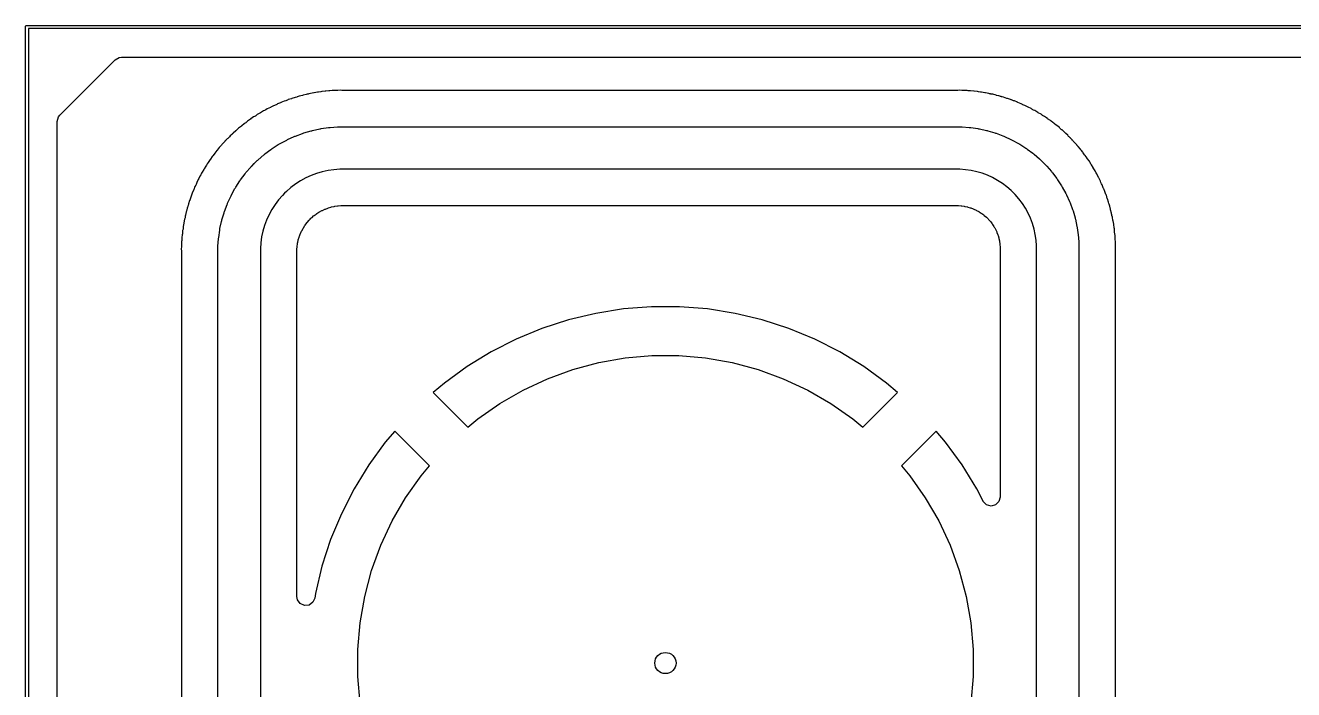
# Model space of a CAD drawing. Extents: x 70.6 to 149.6, y -117.6 to -52.5.
# Drawn here: x 70.56 to 91.48, y -63.49 to -52.53 of the extents above; entities that cross this region are included whole.
import ezdxf

# ---------------------------------------------------------------- set-up
doc = ezdxf.new("R2010")
doc.units = 0
doc.layers.add('BLACK', color=7, linetype='CONTINUOUS')

msp = doc.modelspace()

# ---------------------------------------------------------------- linework, layer by layer
at = {"layer": 'BLACK', "linetype": 'CONTINUOUS'}
for p, q in [((70.56334, -52.55117), (70.565243, -52.541603)), ((70.56334, -117.55117), (70.56334, -52.55117)), ((70.565243, -52.541603), (70.578773, -52.528073)), ((70.578773, -52.528073), (70.58834, -52.52617)), ((70.58834, -52.52617), (149.58834, -52.52617)), ((70.61334, -52.57617), (70.61334, -117.52617)), ((149.56334, -52.57617), (70.61334, -52.57617)), ((71.132481, -54.007029), (72.044199, -53.095311)), ((72.044199, -53.095311), (72.110994, -53.056747)), ((72.110994, -53.056747), (72.149558, -53.05167)), ((72.149558, -53.05167), (148.027122, -53.05167)), ((74.950712, -53.737063), (74.89856, -53.752376)), ((74.951952, -53.73665), (74.950712, -53.737063)), ((74.952109, -53.736645), (74.951952, -53.73665)), ((74.956515, -53.735304), (74.952109, -53.736645)), ((75.011715, -53.714716), (74.956515, -53.735304)), ((75.038363, -53.710397), (75.011715, -53.714716)), ((75.047984, -53.70747), (75.038363, -53.710397)), ((75.064069, -53.701545), (75.047984, -53.70747)), ((75.079615, -53.694778), (75.064069, -53.701545)), ((75.132722, -53.683226), (75.079615, -53.694778)), ((75.143026, -53.680596), (75.132722, -53.683226)), ((75.19517, -53.665285), (75.143026, -53.680596)), ((75.212053, -53.663774), (75.19517, -53.665285)), ((75.224713, -53.66102), (75.212053, -53.663774)), ((75.229005, -53.661267), (75.224713, -53.66102)), ((75.238854, -53.659225), (75.229005, -53.661267)), ((75.264314, -53.650245), (75.238854, -53.659225)), ((75.322649, -53.641857), (75.264314, -53.650245)), ((75.327142, -53.640926), (75.322649, -53.641857)), ((75.328568, -53.640623), (75.327142, -53.640926)), ((75.381682, -53.62907), (75.328568, -53.640623)), ((75.381693, -53.629069), (75.381682, -53.62907)), ((75.398621, -53.628767), (75.381693, -53.629069)), ((75.435377, -53.623483), (75.398621, -53.628767)), ((75.451713, -53.619001), (75.435377, -53.623483)), ((75.451726, -53.618999), (75.451713, -53.619001)), ((75.505923, -53.615123), (75.451726, -53.618999)), ((75.516493, -53.613987), (75.505923, -53.615123)), ((75.570295, -53.606252), (75.516493, -53.613987)), ((75.570305, -53.606252), (75.570295, -53.606252)), ((75.584441, -53.607009), (75.570305, -53.606252)), ((75.622743, -53.604101), (75.584441, -53.607009)), ((75.632551, -53.602061), (75.622743, -53.604101)), ((75.632555, -53.60206), (75.632551, -53.602061)), ((75.686428, -53.601588), (75.632555, -53.60206)), ((75.692381, -53.601269), (75.686428, -53.601588)), ((75.692942, -53.601389), (75.692381, -53.601269)), ((75.700107, -53.601012), (75.692942, -53.601389)), ((75.70183, -53.60067), (75.700107, -53.601012)), ((75.706619, -53.60067), (75.70183, -53.60067)), ((75.710519, -53.600465), (75.706619, -53.60067)), ((75.713321, -53.60029), (75.710519, -53.600465)), ((75.716291, -53.600078), (75.713321, -53.60029)), ((75.760062, -53.596946), (75.716291, -53.600078)), ((75.760074, -53.596947), (75.760062, -53.596946)), ((75.779912, -53.599439), (75.760074, -53.596947)), ((75.797958, -53.600488), (75.779912, -53.599439)), ((75.798377, -53.600601), (75.797958, -53.600488)), ((75.799089, -53.600601), (75.798377, -53.600601)), ((75.880731, -53.599886), (75.799089, -53.600601)), ((75.884819, -53.600662), (75.880731, -53.599886)), ((75.896035, -53.60067), (75.884819, -53.600662)), ((85.825582, -53.60067), (75.896035, -53.60067)), ((85.838856, -53.600078), (85.825582, -53.60067)), ((85.841169, -53.59987), (85.838856, -53.600078)), ((85.841173, -53.59987), (85.841169, -53.59987)), ((85.841176, -53.59987), (85.841173, -53.59987)), ((85.841177, -53.59987), (85.841176, -53.59987)), ((85.920427, -53.600578), (85.841177, -53.59987)), ((85.940316, -53.599424), (85.920427, -53.600578)), ((85.960068, -53.596944), (85.940316, -53.599424)), ((85.960072, -53.596944), (85.960068, -53.596944)), ((86.006843, -53.60029), (85.960072, -53.596944)), ((86.009916, -53.600399), (86.006843, -53.60029)), ((86.010207, -53.600493), (86.009916, -53.600399)), ((86.013832, -53.60067), (86.010207, -53.600493)), ((86.019896, -53.60067), (86.013832, -53.60067)), ((86.02187, -53.601062), (86.019896, -53.60067)), ((86.02954, -53.601437), (86.02187, -53.601062)), ((86.035469, -53.601608), (86.02954, -53.601437)), ((86.087739, -53.602077), (86.035469, -53.601608)), ((86.095885, -53.603773), (86.087739, -53.602077)), ((86.108925, -53.604764), (86.095885, -53.603773)), ((86.11322, -53.606329), (86.108925, -53.604764)), ((86.123711, -53.60725), (86.11322, -53.606329)), ((86.146629, -53.606023), (86.123711, -53.60725)), ((86.204479, -53.614341), (86.146629, -53.606023)), ((86.208587, -53.614702), (86.204479, -53.614341)), ((86.210985, -53.614893), (86.208587, -53.614702)), ((86.2652, -53.618772), (86.210985, -53.614893)), ((86.265203, -53.618772), (86.2652, -53.618772)), ((86.265205, -53.618773), (86.265203, -53.618772)), ((86.27916, -53.622601), (86.265205, -53.618773)), ((86.27999, -53.622829), (86.27916, -53.622601)), ((86.316732, -53.628112), (86.27999, -53.622829)), ((86.332053, -53.628386), (86.316732, -53.628112)), ((86.332061, -53.628387), (86.332053, -53.628386)), ((86.385174, -53.639942), (86.332061, -53.628387)), ((86.395637, -53.64183), (86.385174, -53.639942)), ((86.449429, -53.649566), (86.395637, -53.64183)), ((86.463873, -53.654662), (86.449429, -53.649566)), ((86.476266, -53.657358), (86.463873, -53.654662)), ((86.480024, -53.659353), (86.476266, -53.657358)), ((86.489989, -53.661646), (86.480024, -53.659353)), ((86.515421, -53.663923), (86.489989, -53.661646)), ((86.571801, -53.680477), (86.515421, -53.663923)), ((86.57612, -53.681472), (86.571801, -53.680477)), ((86.577865, -53.681863), (86.57612, -53.681472)), ((86.61764, -53.690517), (86.577865, -53.681863)), ((86.630983, -53.69342), (86.61764, -53.690517)), ((86.645032, -53.699535), (86.630983, -53.69342)), ((86.657197, -53.703108), (86.645032, -53.699535)), ((86.660804, -53.705366), (86.657197, -53.703108)), ((86.670575, -53.708363), (86.660804, -53.705366)), ((86.695786, -53.712449), (86.670575, -53.708363)), ((86.750836, -53.732982), (86.695786, -53.712449)), ((86.755071, -53.734281), (86.750836, -53.732982)), ((86.756783, -53.734795), (86.755071, -53.734281)), ((86.808939, -53.750111), (86.756783, -53.734795)), ((86.808942, -53.750112), (86.808939, -53.750111)), ((86.819792, -53.755787), (86.808942, -53.750112)), ((74.488952, -53.939438), (74.443228, -53.968822)), ((74.504731, -53.933229), (74.488952, -53.939438)), ((74.516104, -53.927018), (74.504731, -53.933229)), ((74.520292, -53.926046), (74.516104, -53.927018)), ((74.52916, -53.921315), (74.520292, -53.926046)), ((74.551062, -53.905524), (74.52916, -53.921315)), ((74.604656, -53.881047), (74.551062, -53.905524)), ((74.608707, -53.878887), (74.604656, -53.881047)), ((74.609989, -53.878195), (74.608707, -53.878887)), ((74.657698, -53.852145), (74.609989, -53.878195)), ((74.657706, -53.852141), (74.657698, -53.852145)), ((74.673882, -53.847076), (74.657706, -53.852141)), ((74.707653, -53.831653), (74.673882, -53.847076)), ((74.722067, -53.822749), (74.707653, -53.831653)), ((74.722077, -53.822744), (74.722067, -53.822749)), ((74.772993, -53.803754), (74.722077, -53.822744)), ((74.774203, -53.803252), (74.772993, -53.803754)), ((74.774361, -53.803236), (74.774203, -53.803252)), ((74.778656, -53.801585), (74.774361, -53.803236)), ((74.83226, -53.777106), (74.778656, -53.801585)), ((74.858529, -53.770897), (74.83226, -53.777106)), ((74.867919, -53.76729), (74.858529, -53.770897)), ((74.883535, -53.760235), (74.867919, -53.76729)), ((74.898556, -53.752378), (74.883535, -53.760235)), ((74.89856, -53.752376), (74.898556, -53.752378)), ((86.822523, -53.757216), (86.819792, -53.755787)), ((86.85731, -53.770191), (86.822523, -53.757216)), ((86.872223, -53.773715), (86.85731, -53.770191)), ((86.872229, -53.773717), (86.872223, -53.773715)), ((86.92166, -53.796293), (86.872229, -53.773717)), ((86.923147, -53.796909), (86.92166, -53.796293)), ((86.923295, -53.797028), (86.923147, -53.796909)), ((86.927348, -53.79882), (86.923295, -53.797028)), ((86.982412, -53.819359), (86.927348, -53.79882)), ((87.004137, -53.832779), (86.982412, -53.819359)), ((87.013486, -53.836914), (87.004137, -53.832779)), ((87.029225, -53.842837), (87.013486, -53.836914)), ((87.043843, -53.847414), (87.029225, -53.842837)), ((87.091555, -53.873467), (87.043843, -53.847414)), ((87.101064, -53.878227), (87.091555, -53.873467)), ((87.150494, -53.900801), (87.101064, -53.878227)), ((87.16292, -53.909762), (87.150493, -53.900801)), ((87.150493, -53.900801), (87.150494, -53.900801)), ((87.174047, -53.915837), (87.16292, -53.909762)), ((87.17709, -53.91881), (87.174047, -53.915837)), ((87.186003, -53.923817), (87.17709, -53.91881)), ((87.209768, -53.933168), (87.186003, -53.923817)), ((87.259216, -53.964946), (87.209768, -53.933168)), ((71.08884, -54.112388), (71.108802, -54.037888)), ((71.08884, -56.222897), (71.08884, -54.112388)), ((71.108802, -54.037888), (71.132481, -54.007029)), ((74.17225, -54.14897), (74.131167, -54.184567)), ((74.186981, -54.140581), (74.17225, -54.14897)), ((74.197353, -54.132816), (74.186981, -54.140581)), ((74.201359, -54.131258), (74.197353, -54.132816)), ((74.209471, -54.125308), (74.201359, -54.131258)), ((74.228893, -54.106569), (74.209471, -54.125308)), ((74.278464, -54.07471), (74.228893, -54.106569)), ((74.282173, -54.071991), (74.278464, -54.07471)), ((74.283347, -54.071121), (74.282173, -54.071991)), ((74.326856, -54.038551), (74.283347, -54.071121)), ((74.342142, -54.031238), (74.326856, -54.038551)), ((74.353047, -54.024229), (74.342142, -54.031238)), ((74.357158, -54.02296), (74.353047, -54.024229)), ((74.365668, -54.017608), (74.357158, -54.02296)), ((74.386386, -54.000294), (74.365668, -54.017608)), ((74.438095, -53.972057), (74.386386, -54.000294)), ((74.441999, -53.969603), (74.438095, -53.972057)), ((74.443228, -53.968822), (74.441999, -53.969603)), ((87.263068, -53.96711), (87.259216, -53.964946)), ((87.264523, -53.967916), (87.263068, -53.96711)), ((87.312336, -53.994025), (87.264523, -53.967916)), ((87.324092, -54.00385), (87.312336, -53.994025)), ((87.334759, -54.010705), (87.324092, -54.00385)), ((87.337584, -54.013889), (87.334759, -54.010705)), ((87.346114, -54.019516), (87.337584, -54.013889)), ((87.369161, -54.030544), (87.346114, -54.019516)), ((87.416204, -54.065761), (87.369161, -54.030544)), ((87.419896, -54.068197), (87.416204, -54.065761)), ((87.421354, -54.069147), (87.419896, -54.068197)), ((87.46712, -54.098559), (87.421354, -54.069147)), ((87.478148, -54.109201), (87.46712, -54.098559)), ((87.507878, -54.131456), (87.478148, -54.109201)), ((87.521181, -54.139031), (87.507878, -54.131456)), ((87.521184, -54.139034), (87.521181, -54.139031)), ((87.521186, -54.139035), (87.521184, -54.139034)), ((87.532654, -54.148972), (87.521186, -54.139035)), ((87.562255, -54.174621), (87.532654, -54.148972)), ((73.928224, -54.364791), (73.90198, -54.391036)), ((73.938616, -54.351414), (73.928224, -54.364791)), ((73.938623, -54.351407), (73.938616, -54.351414)), ((73.966083, -54.327612), (73.938623, -54.351407)), ((73.966821, -54.326918), (73.966083, -54.327612)), ((73.96695, -54.326855), (73.966821, -54.326918)), ((73.971004, -54.323286), (73.96695, -54.326855)), ((73.976056, -54.318147), (73.971004, -54.323286)), ((73.979535, -54.315777), (73.976056, -54.318147)), ((73.98648, -54.309665), (73.979535, -54.315777)), ((73.992468, -54.304096), (73.98648, -54.309665)), ((74.03236, -54.264895), (73.992468, -54.304096)), ((74.032367, -54.26489), (74.03236, -54.264895)), ((74.040774, -54.259378), (74.032367, -54.26489)), ((74.050918, -54.250664), (74.040774, -54.259378)), ((74.055101, -54.248703), (74.050918, -54.250664)), ((74.063005, -54.24204), (74.055101, -54.248703)), ((74.079384, -54.223807), (74.063005, -54.24204)), ((74.126322, -54.188668), (74.079384, -54.223807)), ((74.129627, -54.185883), (74.126322, -54.188668)), ((74.131167, -54.184567), (74.129627, -54.185883)), ((74.885673, -54.412869), (74.996558, -54.36223)), ((74.996558, -54.36223), (75.008249, -54.357789)), ((75.008249, -54.357789), (75.01964, -54.35267)), ((75.01964, -54.35267), (75.133855, -54.31007)), ((75.133855, -54.31007), (75.145816, -54.30648)), ((75.145816, -54.30648), (75.157562, -54.302179)), ((75.157562, -54.302179), (75.274525, -54.267836)), ((75.274525, -54.267836), (75.286723, -54.265106)), ((75.286723, -54.265106), (75.298735, -54.261657)), ((75.298735, -54.261657), (75.41785, -54.235746)), ((75.41785, -54.235746), (75.430204, -54.233894)), ((75.430204, -54.233894), (75.442436, -54.23131)), ((75.442436, -54.23131), (75.563096, -54.213962)), ((75.563096, -54.213962), (75.575565, -54.212995)), ((75.575565, -54.212995), (75.587937, -54.211292)), ((75.587937, -54.211292), (75.709529, -54.202596)), ((75.709529, -54.202596), (75.720488, -54.20253)), ((75.720488, -54.20253), (75.73143, -54.201717)), ((75.73143, -54.201717), (75.792379, -54.201183)), ((75.792379, -54.201183), (75.793916, -54.20127)), ((75.793916, -54.20127), (75.795446, -54.20117)), ((75.795446, -54.20117), (85.92628, -54.20117)), ((85.92628, -54.20117), (85.927845, -54.201272)), ((85.927845, -54.201272), (85.929412, -54.201184)), ((85.929412, -54.201184), (85.988752, -54.201715)), ((85.988752, -54.201715), (85.999656, -54.202527)), ((85.999656, -54.202527), (86.010596, -54.202593)), ((86.010596, -54.202593), (86.128977, -54.211062)), ((86.128977, -54.211062), (86.141366, -54.212768)), ((86.141366, -54.212768), (86.153819, -54.213734)), ((86.153819, -54.213734), (86.271293, -54.230627)), ((86.271293, -54.230627), (86.283513, -54.233209)), ((86.283513, -54.233209), (86.29588, -54.235063)), ((86.29588, -54.235063), (86.41185, -54.260293)), ((86.41185, -54.260293), (86.423863, -54.263743)), ((86.423863, -54.263743), (86.436057, -54.266472)), ((86.436057, -54.266472), (86.549931, -54.29991)), ((86.549931, -54.29991), (86.56166, -54.304205)), ((86.56166, -54.304205), (86.573637, -54.3078)), ((86.573637, -54.3078), (86.684837, -54.349278)), ((86.684837, -54.349278), (86.69624, -54.354403)), ((86.69624, -54.354403), (86.707918, -54.358839)), ((86.707918, -54.358839), (86.815876, -54.408143)), ((87.570532, -54.181291), (87.562255, -54.174621)), ((87.614057, -54.213875), (87.570532, -54.181291)), ((87.614061, -54.213879), (87.614057, -54.213875)), ((87.622295, -54.223045), (87.614061, -54.213879)), ((87.651492, -54.248112), (87.622295, -54.223045)), ((87.658278, -54.252557), (87.651492, -54.248112)), ((87.697324, -54.290891), (87.658278, -54.252557)), ((87.70861, -54.300151), (87.697324, -54.290891)), ((87.708389, -54.300416), (87.70861, -54.300151)), ((87.713993, -54.305099), (87.708389, -54.300416)), ((87.713995, -54.305101), (87.713993, -54.305099)), ((87.713999, -54.305104), (87.713995, -54.305101)), ((87.716434, -54.307583), (87.713999, -54.305104)), ((87.717141, -54.308247), (87.716434, -54.307583)), ((87.717211, -54.308368), (87.717141, -54.308247)), ((87.721041, -54.312209), (87.717211, -54.308368)), ((87.752381, -54.339365), (87.721041, -54.312209)), ((87.767393, -54.35869), (87.752381, -54.339365)), ((87.773902, -54.365217), (87.767393, -54.35869)), ((87.788, -54.377673), (87.773902, -54.365217)), ((73.728388, -54.58574), (73.721716, -54.594019)), ((73.760972, -54.542214), (73.728388, -54.58574)), ((73.76098, -54.542205), (73.760972, -54.542214)), ((73.771529, -54.532729), (73.76098, -54.542205)), ((73.796551, -54.503599), (73.771529, -54.532729)), ((73.802086, -54.495158), (73.796551, -54.503599)), ((73.802094, -54.495148), (73.802086, -54.495158)), ((73.84129, -54.455265), (73.802094, -54.495148)), ((73.845427, -54.450226), (73.84129, -54.455265)), ((73.846868, -54.449268), (73.845427, -54.450226)), ((73.852984, -54.442318), (73.846868, -54.449268)), ((73.855345, -54.438852), (73.852984, -54.442318)), ((73.86046, -54.433823), (73.855345, -54.438852)), ((73.864041, -54.429756), (73.86046, -54.433823)), ((73.864794, -54.428894), (73.864041, -54.429756)), ((73.888574, -54.401452), (73.864794, -54.428894)), ((73.888579, -54.401447), (73.888574, -54.401452)), ((73.90198, -54.391036), (73.888579, -54.401447)), ((74.514194, -54.64843), (74.61178, -54.575378)), ((74.61178, -54.575378), (74.622241, -54.568565)), ((74.622241, -54.568565), (74.632302, -54.561128)), ((74.632302, -54.561128), (74.734852, -54.495224)), ((74.734852, -54.495224), (74.745778, -54.489172)), ((74.745778, -54.489172), (74.75634, -54.482474)), ((74.75634, -54.482474), (74.86333, -54.424053)), ((74.86333, -54.424053), (74.874668, -54.418792)), ((74.874668, -54.418792), (74.885673, -54.412869)), ((86.815876, -54.408143), (86.826874, -54.414064)), ((86.826874, -54.414064), (86.838215, -54.419325)), ((86.838215, -54.419325), (86.94238, -54.476204)), ((86.94238, -54.476204), (86.95294, -54.482902)), ((86.95294, -54.482902), (86.963866, -54.488953)), ((86.963866, -54.488953), (87.063709, -54.553118)), ((87.063709, -54.553118), (87.073765, -54.560553)), ((87.073765, -54.560553), (87.084233, -54.567369)), ((87.084233, -54.567369), (87.179243, -54.638494)), ((87.792856, -54.381445), (87.788, -54.377673)), ((87.795561, -54.383547), (87.792856, -54.381445)), ((87.800157, -54.387117), (87.795561, -54.383547)), ((87.823687, -54.414272), (87.800157, -54.387117)), ((87.824603, -54.415247), (87.823687, -54.414272)), ((87.824686, -54.415413), (87.824603, -54.415247)), ((87.828169, -54.419351), (87.824686, -54.415413)), ((87.834231, -54.425302), (87.828169, -54.419351)), ((87.836912, -54.429236), (87.834231, -54.425302)), ((87.843138, -54.436275), (87.836912, -54.429236)), ((87.848452, -54.441976), (87.843138, -54.436275)), ((87.886793, -54.481006), (87.848452, -54.441976)), ((87.891356, -54.487969), (87.886793, -54.481006)), ((87.899876, -54.49789), (87.891356, -54.487969)), ((87.901808, -54.502037), (87.899876, -54.49789)), ((87.908575, -54.510106), (87.901808, -54.502037)), ((87.925652, -54.525446), (87.908575, -54.510106)), ((87.960699, -54.572262), (87.925652, -54.525446)), ((87.963337, -54.575408), (87.960699, -54.572262)), ((87.964853, -54.577186), (87.963337, -54.575408)), ((87.979438, -54.594019), (87.964853, -54.577186)), ((73.575719, -54.789685), (73.564067, -54.814037)), ((73.611024, -54.74252), (73.575719, -54.789685)), ((73.613547, -54.738679), (73.611024, -54.74252)), ((73.61434, -54.737458), (73.613547, -54.738679)), ((73.643732, -54.691724), (73.61434, -54.737458)), ((73.655505, -54.679523), (73.643732, -54.691724)), ((73.677753, -54.649803), (73.655505, -54.679523)), ((73.686137, -54.635081), (73.677753, -54.649803)), ((73.686143, -54.635072), (73.686137, -54.635081)), ((73.721716, -54.594019), (73.686143, -54.635072)), ((74.343018, -54.801536), (74.386492, -54.758813)), ((74.386492, -54.758813), (74.394808, -54.751646)), ((74.394808, -54.751646), (74.402614, -54.743934)), ((74.402614, -54.743934), (74.49474, -54.664106)), ((74.49474, -54.664106), (74.504708, -54.656551)), ((74.504708, -54.656551), (74.514194, -54.64843)), ((87.179243, -54.638494), (87.188729, -54.646615)), ((87.188729, -54.646615), (87.198694, -54.654168)), ((87.198694, -54.654168), (87.288388, -54.731888)), ((87.288388, -54.731888), (87.296139, -54.739548)), ((87.296139, -54.739548), (87.304387, -54.746648)), ((87.304387, -54.746648), (87.346734, -54.788222)), ((87.346734, -54.788222), (87.34885, -54.79059)), ((87.34885, -54.79059), (87.351217, -54.792704)), ((87.351217, -54.792704), (87.392804, -54.835039)), ((88.000489, -54.618313), (87.979438, -54.594019)), ((88.008068, -54.631623), (88.000489, -54.618313)), ((88.030323, -54.661353), (88.008068, -54.631623)), ((88.035907, -54.66714), (88.030323, -54.661353)), ((88.040962, -54.672379), (88.035907, -54.66714)), ((88.070342, -54.718095), (88.040962, -54.672379)), ((88.071261, -54.719419), (88.070342, -54.718095)), ((88.071321, -54.719598), (88.071261, -54.719419)), ((88.07376, -54.723295), (88.071321, -54.719598)), ((88.108981, -54.770344), (88.07376, -54.723295)), ((88.120002, -54.79338), (88.108981, -54.770344)), ((88.125633, -54.801914), (88.120002, -54.79338)), ((73.458478, -54.991996), (73.442692, -55.013891)), ((73.463214, -54.983119), (73.458478, -54.991996)), ((73.470395, -54.967561), (73.463214, -54.983119)), ((73.476601, -54.951788), (73.470395, -54.967561)), ((73.476606, -54.951779), (73.476601, -54.951788)), ((73.50599, -54.906055), (73.476606, -54.951779)), ((73.511413, -54.896914), (73.50599, -54.906055)), ((73.537456, -54.849222), (73.511413, -54.896914)), ((73.537458, -54.849219), (73.537456, -54.849222)), ((73.548332, -54.836207), (73.537458, -54.849219)), ((73.555339, -54.825302), (73.548332, -54.836207)), ((73.558549, -54.822442), (73.555339, -54.825302)), ((73.564067, -54.814037), (73.558549, -54.822442)), ((74.112545, -55.074608), (74.185598, -54.977022)), ((74.185598, -54.977022), (74.193723, -54.96753)), ((74.193723, -54.96753), (74.201274, -54.957569)), ((74.201274, -54.957569), (74.281102, -54.865442)), ((74.281102, -54.865442), (74.288818, -54.857633)), ((74.288818, -54.857633), (74.295992, -54.849309)), ((74.295992, -54.849309), (74.338717, -54.805836)), ((74.338717, -54.805836), (74.340992, -54.803804)), ((74.340992, -54.803804), (74.343018, -54.801536)), ((75.275985, -55.004162), (75.187832, -55.044419)), ((75.366762, -54.970304), (75.275985, -55.004162)), ((75.459744, -54.943002), (75.366762, -54.970304)), ((75.554424, -54.922407), (75.459744, -54.943002)), ((75.650351, -54.908615), (75.554424, -54.922407)), ((75.748515, -54.901595), (75.650351, -54.908615)), ((75.797028, -54.90117), (75.748515, -54.901595)), ((85.924713, -54.90117), (75.797028, -54.90117)), ((85.97155, -54.901589), (85.924713, -54.90117)), ((86.066564, -54.908386), (85.97155, -54.901589)), ((86.159281, -54.921719), (86.066564, -54.908386)), ((86.250829, -54.941636), (86.159281, -54.921719)), ((86.340709, -54.968028), (86.250829, -54.941636)), ((86.428499, -55.000773), (86.340709, -54.968028)), ((86.513698, -55.039684), (86.428499, -55.000773)), ((87.392804, -54.835039), (87.399942, -54.843326)), ((87.399942, -54.843326), (87.407634, -54.85111)), ((87.407634, -54.85111), (87.485354, -54.940805)), ((87.485354, -54.940805), (87.492898, -54.950758)), ((87.492898, -54.950758), (87.501031, -54.960258)), ((87.501031, -54.960258), (87.572156, -55.055269)), ((88.135671, -54.815405), (88.125633, -54.801914)), ((88.145495, -54.82716), (88.135671, -54.815405)), ((88.171545, -54.874865), (88.145495, -54.82716)), ((88.172365, -54.876247), (88.171545, -54.874865)), ((88.172412, -54.876431), (88.172365, -54.876247)), ((88.174573, -54.880279), (88.172412, -54.876431)), ((88.206355, -54.929731), (88.174573, -54.880279)), ((88.215709, -54.953504), (88.206355, -54.929731)), ((88.220711, -54.962409), (88.215709, -54.953504)), ((88.229764, -54.976585), (88.220711, -54.962409)), ((88.238724, -54.989009), (88.229764, -54.976585)), ((88.261303, -55.03845), (88.238724, -54.989009)), ((73.359915, -55.184902), (73.33932, -55.240114)), ((73.374099, -55.161937), (73.359915, -55.184902)), ((73.378188, -55.152748), (73.374099, -55.161937)), ((73.384243, -55.136713), (73.378188, -55.152748)), ((73.389309, -55.120535), (73.384243, -55.136713)), ((73.415359, -55.072826), (73.389309, -55.120535)), ((73.415943, -55.071657), (73.415359, -55.072826)), ((73.416052, -55.071542), (73.415943, -55.071657)), ((73.418217, -55.067481), (73.416052, -55.071542)), ((73.442692, -55.013891), (73.418217, -55.067481)), ((74.019642, -55.219169), (74.026334, -55.208616)), ((74.026334, -55.208616), (74.032391, -55.197681)), ((74.032391, -55.197681), (74.098295, -55.095132)), ((74.098295, -55.095132), (74.105724, -55.085083)), ((74.105724, -55.085083), (74.112545, -55.074608)), ((74.943695, -55.201316), (74.869312, -55.265769)), ((75.021255, -55.143255), (74.943695, -55.201316)), ((75.102784, -55.090859), (75.021255, -55.143255)), ((75.187832, -55.044419), (75.102784, -55.090859)), ((86.595933, -55.084587), (86.513698, -55.039684)), ((86.674741, -55.135235), (86.595933, -55.084587)), ((86.749731, -55.191373), (86.674741, -55.135235)), ((86.821765, -55.253791), (86.749731, -55.191373)), ((87.572156, -55.055269), (87.578973, -55.065739)), ((87.578973, -55.065739), (87.586405, -55.075791)), ((87.586405, -55.075791), (87.650571, -55.175634)), ((87.650571, -55.175634), (87.656629, -55.186573)), ((87.656629, -55.186573), (87.663319, -55.19712)), ((87.663319, -55.19712), (87.720199, -55.301286)), ((88.262023, -55.039889), (88.261303, -55.03845)), ((88.262057, -55.040074), (88.262023, -55.039889)), ((88.263946, -55.044082), (88.262057, -55.040074)), ((88.292109, -55.095658), (88.263946, -55.044082)), ((88.299741, -55.120033), (88.292109, -55.095658)), ((88.304096, -55.129272), (88.299741, -55.120033)), ((88.312107, -55.144046), (88.304096, -55.129272)), ((88.320164, -55.157088), (88.312107, -55.144046)), ((88.320164, -55.157089), (88.320164, -55.157088)), ((88.320166, -55.157094), (88.320164, -55.157089)), ((88.339159, -55.208014), (88.320166, -55.157094)), ((88.343222, -55.217825), (88.339159, -55.208014)), ((73.272472, -55.419341), (73.251884, -55.474544)), ((73.273814, -55.414934), (73.272472, -55.419341)), ((73.274231, -55.413538), (73.273814, -55.414934)), ((73.289547, -55.36138), (73.274231, -55.413538)), ((73.297402, -55.346363), (73.289547, -55.36138)), ((73.310376, -55.311579), (73.297402, -55.346363)), ((73.314272, -55.295094), (73.310376, -55.311579)), ((73.314274, -55.295088), (73.314272, -55.295094)), ((73.336854, -55.245642), (73.314274, -55.295088)), ((73.337353, -55.244435), (73.336854, -55.245642)), ((73.337453, -55.244313), (73.337353, -55.244435)), ((73.33932, -55.240114), (73.337453, -55.244313)), ((73.899398, -55.459387), (73.950037, -55.348502)), ((73.950037, -55.348502), (73.955965, -55.337489)), ((73.955965, -55.337489), (73.961221, -55.32616)), ((73.961221, -55.32616), (74.019642, -55.219169)), ((74.738488, -55.406518), (74.680414, -55.484097)), ((74.80294, -55.332138), (74.738488, -55.406518)), ((74.835825, -55.298677), (74.80294, -55.332138)), ((74.869312, -55.265769), (74.835825, -55.298677)), ((86.854078, -55.285515), (86.821765, -55.253791)), ((86.885767, -55.317774), (86.854078, -55.285515)), ((86.948145, -55.389762), (86.885767, -55.317774)), ((87.004284, -55.464754), (86.948145, -55.389762)), ((87.720199, -55.301286), (87.725458, -55.312622)), ((87.725458, -55.312622), (87.731383, -55.323628)), ((87.731383, -55.323628), (87.780687, -55.431586)), ((88.345179, -55.222111), (88.343222, -55.217825)), ((88.365809, -55.26728), (88.345179, -55.222111)), ((88.369983, -55.284944), (88.365809, -55.26728)), ((88.370738, -55.28767), (88.369983, -55.284944)), ((88.38231, -55.31698), (88.370738, -55.28767)), ((88.389413, -55.330559), (88.38231, -55.31698)), ((88.404731, -55.382726), (88.389413, -55.330559)), ((88.405232, -55.384231), (88.404731, -55.382726)), ((88.405239, -55.384421), (88.405232, -55.384231)), ((88.406533, -55.38864), (88.405239, -55.384421)), ((88.427076, -55.443713), (88.406533, -55.38864)), ((73.217763, -55.605847), (73.202454, -55.657985)), ((73.220392, -55.595548), (73.217763, -55.605847)), ((73.231944, -55.542449), (73.220392, -55.595548)), ((73.238714, -55.526894), (73.231944, -55.542449)), ((73.242363, -55.514462), (73.238714, -55.526894)), ((73.244637, -55.510814), (73.242363, -55.514462)), ((73.247564, -55.501192), (73.244637, -55.510814)), ((73.251884, -55.474544), (73.247564, -55.501192)), ((73.805004, -55.737351), (73.839348, -55.620388)), ((73.839348, -55.620388), (73.843648, -55.608645)), ((73.843648, -55.608645), (73.847238, -55.596684)), ((73.847238, -55.596684), (73.889838, -55.482468)), ((73.889838, -55.482468), (73.894959, -55.471075)), ((73.894959, -55.471075), (73.899398, -55.459387)), ((74.628025, -55.565616), (74.58159, -55.650655)), ((74.680414, -55.484097), (74.628025, -55.565616)), ((75.368411, -55.633966), (75.404959, -55.610478)), ((75.404959, -55.610478), (75.414056, -55.605081)), ((75.414056, -55.605081), (75.452133, -55.58429)), ((75.452133, -55.58429), (75.461619, -55.579542)), ((75.461619, -55.579542), (75.501103, -55.56151)), ((75.501103, -55.56151), (75.510873, -55.557462)), ((75.510873, -55.557462), (75.551552, -55.542289)), ((75.551552, -55.542289), (75.561606, -55.538943)), ((75.561606, -55.538943), (75.603266, -55.526711)), ((75.603266, -55.526711), (75.613525, -55.524093)), ((75.613525, -55.524093), (75.655941, -55.514867)), ((75.655941, -55.514867), (75.666342, -55.51299)), ((75.666342, -55.51299), (75.70933, -55.50681)), ((75.70933, -55.50681), (75.719869, -55.505677)), ((75.719869, -55.505677), (75.767945, -55.502238)), ((75.767945, -55.502238), (75.777266, -55.501865)), ((75.777266, -55.501865), (75.797376, -55.501689)), ((75.797376, -55.501689), (75.798914, -55.501676)), ((75.798914, -55.501676), (75.800215, -55.50167)), ((75.800215, -55.50167), (85.921368, -55.50167)), ((85.921368, -55.50167), (85.922697, -55.501676)), ((85.922697, -55.501676), (85.924039, -55.501687)), ((85.924039, -55.501687), (85.942773, -55.501855)), ((85.942773, -55.501855), (85.952052, -55.502228)), ((85.952052, -55.502228), (85.99702, -55.505445)), ((85.99702, -55.505445), (86.007547, -55.506576)), ((86.007547, -55.506576), (86.047329, -55.512296)), ((86.047329, -55.512296), (86.057774, -55.514182)), ((86.057774, -55.514182), (86.097016, -55.52272)), ((86.097016, -55.52272), (86.107308, -55.525346)), ((86.107308, -55.525346), (86.145854, -55.536664)), ((86.145854, -55.536664), (86.155931, -55.540019)), ((86.155931, -55.540019), (86.193556, -55.554053)), ((86.193556, -55.554053), (86.203372, -55.55812)), ((86.203372, -55.55812), (86.239896, -55.5748)), ((86.239896, -55.5748), (86.249405, -55.579559)), ((86.249405, -55.579559), (86.284664, -55.598813)), ((86.284664, -55.598813), (86.293778, -55.60422)), ((86.293778, -55.60422), (86.327579, -55.625944)), ((86.327579, -55.625944), (86.336281, -55.631986)), ((86.336281, -55.631986), (86.368457, -55.656072)), ((87.054939, -55.543575), (87.004284, -55.464754)), ((87.099834, -55.625792), (87.054939, -55.543575)), ((87.138756, -55.711018), (87.099834, -55.625792)), ((87.780687, -55.431586), (87.785124, -55.443269)), ((87.785124, -55.443269), (87.790247, -55.454665)), ((87.790247, -55.454665), (87.831725, -55.565865)), ((87.831725, -55.565865), (87.835317, -55.577835)), ((87.835317, -55.577835), (87.839616, -55.589572)), ((87.839616, -55.589572), (87.873055, -55.703448)), ((88.431163, -55.468934), (88.427076, -55.443713)), ((88.434158, -55.478698), (88.431163, -55.468934)), ((88.439991, -55.494474), (88.434158, -55.478698)), ((88.446108, -55.508525), (88.439991, -55.494474)), ((88.457666, -55.561659), (88.446108, -55.508525)), ((88.460284, -55.571912), (88.457666, -55.561659)), ((88.475604, -55.624082), (88.460284, -55.571912)), ((88.476969, -55.63934), (88.475604, -55.624082)), ((73.177789, -55.791403), (73.166236, -55.844517)), ((73.17802, -55.790118), (73.177789, -55.791403)), ((73.178092, -55.789977), (73.17802, -55.790118)), ((73.179024, -55.785478), (73.178092, -55.789977)), ((73.187412, -55.727144), (73.179024, -55.785478)), ((73.196393, -55.701683), (73.187412, -55.727144)), ((73.198434, -55.69184), (73.196393, -55.701683)), ((73.200941, -55.674885), (73.198434, -55.69184)), ((73.202453, -55.657994), (73.200941, -55.674885)), ((73.202454, -55.657985), (73.202453, -55.657994)), ((73.772913, -55.88068), (73.798824, -55.761564)), ((73.798824, -55.761564), (73.802274, -55.749547)), ((73.802274, -55.749547), (73.805004, -55.737351)), ((74.507472, -55.82959), (74.480169, -55.922572)), ((74.54133, -55.738814), (74.507472, -55.82959)), ((74.58159, -55.650655), (74.54133, -55.738814)), ((75.147654, -55.867774), (75.171128, -55.831249)), ((75.171128, -55.831249), (75.177176, -55.822538)), ((75.177176, -55.822538), (75.20317, -55.787814)), ((75.20317, -55.787814), (75.209836, -55.779544)), ((75.209836, -55.779544), (75.241361, -55.743161)), ((75.241361, -55.743161), (75.24769, -55.736302)), ((75.24769, -55.736302), (75.259612, -55.724172)), ((75.259612, -55.724172), (75.261339, -55.722445)), ((75.261339, -55.722445), (75.273461, -55.710533)), ((75.273461, -55.710533), (75.280313, -55.70421)), ((75.280313, -55.70421), (75.291016, -55.694936)), ((75.291016, -55.694936), (75.316723, -55.67266)), ((75.316723, -55.67266), (75.324969, -55.666015)), ((75.324969, -55.666015), (75.359715, -55.640004)), ((75.359715, -55.640004), (75.368411, -55.633966)), ((86.368457, -55.656072), (86.376718, -55.662731)), ((86.376718, -55.662731), (86.410892, -55.692342)), ((86.410892, -55.692342), (86.417684, -55.698607)), ((86.417684, -55.698607), (86.428583, -55.709307)), ((86.428583, -55.709307), (86.430404, -55.711127)), ((86.430404, -55.711127), (86.440984, -55.721898)), ((86.440984, -55.721898), (86.447279, -55.72872)), ((86.447279, -55.72872), (86.476782, -55.762768)), ((86.476782, -55.762768), (86.483456, -55.77105)), ((86.483456, -55.77105), (86.50752, -55.803196)), ((86.50752, -55.803196), (86.513584, -55.81193)), ((86.513584, -55.81193), (86.5353, -55.845719)), ((87.171495, -55.798789), (87.138756, -55.711018)), ((87.197891, -55.88868), (87.171495, -55.798789)), ((87.873055, -55.703448), (87.875785, -55.715647)), ((87.875785, -55.715647), (87.879234, -55.727656)), ((87.879234, -55.727656), (87.904464, -55.843628)), ((88.479664, -55.65173), (88.476969, -55.63934)), ((88.479411, -55.655981), (88.479664, -55.65173)), ((88.481463, -55.665991), (88.479411, -55.655981)), ((88.489963, -55.690085), (88.481463, -55.665991)), ((88.498327, -55.748261), (88.489963, -55.690085)), ((88.499213, -55.752581), (88.498327, -55.748261)), ((88.499567, -55.754259), (88.499213, -55.752581)), ((88.51114, -55.807449), (88.499567, -55.754259)), ((88.511413, -55.822767), (88.51114, -55.807449)), ((88.516699, -55.859529), (88.511413, -55.822767)), ((73.151154, -55.979325), (73.143419, -56.033127)), ((73.143419, -56.033127), (73.143419, -56.033135)), ((73.143419, -56.033135), (73.144177, -56.047287)), ((73.144177, -56.047287), (73.144116, -56.064284)), ((73.151293, -55.978026), (73.151154, -55.979325)), ((73.151355, -55.977879), (73.151293, -55.978026)), ((73.151962, -55.973338), (73.151355, -55.977879)), ((73.156167, -55.914551), (73.151962, -55.973338)), ((73.163309, -55.888513), (73.156167, -55.914551)), ((73.164642, -55.878551), (73.163309, -55.888513)), ((73.165933, -55.861454), (73.164642, -55.878551)), ((73.166235, -55.844525), (73.165933, -55.861454)), ((73.166236, -55.844517), (73.166235, -55.844525)), ((73.748459, -56.050767), (73.750162, -56.038395)), ((73.750162, -56.038395), (73.751129, -56.025926)), ((73.751129, -56.025926), (73.768477, -55.905265)), ((73.768477, -55.905265), (73.771062, -55.89303)), ((73.771062, -55.89303), (73.772913, -55.88068)), ((74.459574, -56.017251), (74.445782, -56.11318)), ((74.480169, -55.922572), (74.459574, -56.017251)), ((75.064411, -56.064284), (75.07611, -56.02444)), ((75.07611, -56.02444), (75.079466, -56.014361)), ((75.079466, -56.014361), (75.082821, -56.005365)), ((75.082821, -56.005365), (75.094625, -55.973714)), ((75.094625, -55.973714), (75.098674, -55.963938)), ((75.098674, -55.963938), (75.116708, -55.92445)), ((75.116708, -55.92445), (75.121456, -55.914965)), ((75.121456, -55.914965), (75.142254, -55.876875)), ((75.142254, -55.876875), (75.147654, -55.867774)), ((86.5353, -55.845719), (86.540725, -55.854863)), ((86.540725, -55.854863), (86.54776, -55.867745)), ((86.54776, -55.867745), (86.559961, -55.89009)), ((86.559961, -55.89009), (86.564721, -55.899599)), ((86.564721, -55.899599), (86.581403, -55.936126)), ((86.581403, -55.936126), (86.585471, -55.945946)), ((86.585471, -55.945946), (86.599508, -55.983581)), ((86.599508, -55.983581), (86.602863, -55.99366)), ((86.602863, -55.99366), (86.614174, -56.032181)), ((86.614174, -56.032181), (86.616804, -56.042484)), ((86.616804, -56.042484), (86.625342, -56.081728)), ((87.217805, -55.980216), (87.197891, -55.88868)), ((87.231139, -56.072946), (87.217805, -55.980216)), ((87.904464, -55.843628), (87.906315, -55.855982)), ((87.906315, -55.855982), (87.908901, -55.868216)), ((87.908901, -55.868216), (87.925793, -55.985691)), ((87.925793, -55.985691), (87.926758, -55.998144)), ((87.926758, -55.998144), (87.928464, -56.010528)), ((87.928464, -56.010528), (87.936934, -56.128909)), ((88.520751, -55.874295), (88.516699, -55.859529)), ((88.521055, -55.878551), (88.520751, -55.874295)), ((88.524629, -55.9285), (88.521055, -55.878551)), ((88.525764, -55.939065), (88.524629, -55.9285)), ((88.533504, -55.992886), (88.525764, -55.939065)), ((88.532834, -56.005374), (88.533504, -55.992886)), ((88.535742, -56.043687), (88.532834, -56.005374)), ((88.53748, -56.052042), (88.535742, -56.043687)), ((71.08884, -114.222111), (71.08884, -56.222897)), ((73.134454, -56.218131), (73.134114, -56.222897)), ((73.134114, -56.222897), (73.136927, -56.245297)), ((73.13746, -56.176113), (73.134454, -56.218122)), ((73.134454, -56.218122), (73.134454, -56.218131)), ((73.136927, -56.245297), (73.137159, -56.247839)), ((73.137159, -56.247839), (73.136968, -56.248939)), ((73.136968, -56.248939), (73.137766, -56.262639)), ((73.13784, -56.165482), (73.13746, -56.176113)), ((73.138045, -56.162571), (73.13784, -56.164656)), ((73.13784, -56.164656), (73.13784, -56.165482)), ((73.138313, -56.157542), (73.138045, -56.162571)), ((73.138485, -56.157028), (73.138313, -56.157542)), ((73.138719, -56.153158), (73.138485, -56.157028)), ((73.139223, -56.095433), (73.138719, -56.153158)), ((73.143462, -56.075047), (73.139223, -56.095433)), ((73.144116, -56.064284), (73.143462, -56.075047)), ((73.73834, -56.258276), (73.738439, -56.256754)), ((73.73834, -90.264953), (73.73834, -56.258276)), ((73.738353, -56.255227), (73.738884, -56.194276)), ((73.738439, -56.256754), (73.738353, -56.255227)), ((73.738884, -56.194276), (73.739697, -56.183325)), ((73.739697, -56.183325), (73.739763, -56.172357)), ((73.739763, -56.172357), (73.748459, -56.050767)), ((74.438762, -56.211338), (74.43834, -56.259832)), ((74.43834, -56.259832), (74.43834, -90.264953)), ((74.445782, -56.11318), (74.438762, -56.211338)), ((75.038846, -56.261677), (75.038925, -56.252561)), ((75.038925, -56.252561), (75.039033, -56.240079)), ((75.039033, -56.240079), (75.039407, -56.230753)), ((75.039407, -56.230753), (75.039969, -56.222897)), ((75.039969, -56.222897), (75.042845, -56.18269)), ((75.042845, -56.18269), (75.04398, -56.172137)), ((75.04398, -56.172137), (75.044173, -56.170799)), ((75.044173, -56.170799), (75.049004, -56.137197)), ((75.049004, -56.137197), (75.050154, -56.129198)), ((75.050154, -56.129198), (75.052042, -56.118734)), ((75.052042, -56.118734), (75.055183, -56.104297)), ((75.055183, -56.104297), (75.061255, -56.076376)), ((75.061255, -56.076376), (75.063885, -56.066073)), ((75.063885, -56.066073), (75.064411, -56.064284)), ((86.625342, -56.081728), (86.627231, -56.092197)), ((86.627231, -56.092197), (86.632944, -56.131927)), ((86.632944, -56.131927), (86.634081, -56.142502)), ((86.634081, -56.142502), (86.637285, -56.187289)), ((86.637285, -56.187289), (86.637659, -56.196621)), ((86.637659, -56.196621), (86.637834, -56.216675)), ((86.637834, -56.216675), (86.63784, -56.217975)), ((86.63784, -56.217975), (86.63784, -60.311355)), ((87.237934, -56.167911), (87.231139, -56.072946)), ((87.23834, -56.214759), (87.237934, -56.167911)), ((87.23834, -71.05117), (87.23834, -56.214759)), ((87.936934, -56.128909), (87.936999, -56.139903)), ((87.936999, -56.139903), (87.937813, -56.150856)), ((87.937813, -56.150856), (87.938327, -56.210197)), ((87.938327, -56.210197), (87.93824, -56.211714)), ((87.93824, -56.211714), (87.93834, -56.213229)), ((87.93834, -56.213229), (87.93834, -71.049278)), ((88.537931, -56.104314), (88.53748, -56.052042)), ((88.53822, -56.109709), (88.537931, -56.104314)), ((88.538101, -56.110262), (88.53822, -56.109709)), ((88.538464, -56.117727), (88.538101, -56.110262)), ((88.53884, -56.119613), (88.538464, -56.117727)), ((88.53884, -56.125431), (88.53884, -56.119613)), ((88.539016, -56.129044), (88.53884, -56.125431)), ((88.53892, -56.218407), (88.538921, -56.217783)), ((88.539615, -56.298609), (88.53892, -56.218407)), ((88.538921, -56.217783), (88.539033, -56.217363)), ((88.53922, -56.132426), (88.539016, -56.129044)), ((88.539033, -56.217363), (88.540081, -56.199352)), ((88.542583, -56.179431), (88.53922, -56.132426)), ((88.540081, -56.199352), (88.542583, -56.179431)), ((73.137766, -56.262639), (73.13706, -56.343608)), ((73.13706, -56.343608), (73.137244, -56.345652)), ((73.137244, -56.345652), (73.13784, -56.358963)), ((73.13784, -56.358963), (73.13784, -90.365511)), ((75.03884, -56.262968), (75.038846, -56.261677)), ((75.03884, -61.954772), (75.03884, -56.262968)), ((88.53884, -56.313793), (88.538849, -56.302639)), ((88.53884, -61.222111), (88.53884, -56.313793)), ((88.538849, -56.302639), (88.539615, -56.298609)), ((79.97032, -57.279703), (79.52103, -57.387568)), ((80.42669, -57.207422), (79.97032, -57.279703)), ((80.887321, -57.17117), (80.42669, -57.207422)), ((81.349358, -57.17117), (80.887321, -57.17117)), ((81.809989, -57.207422), (81.349358, -57.17117)), ((82.26636, -57.279703), (81.809989, -57.207422)), ((82.715649, -57.387568), (82.266357, -57.279703)), ((82.266357, -57.279703), (82.26636, -57.279703)), ((79.521022, -57.387571), (79.081616, -57.530342)), ((79.52103, -57.387568), (79.521022, -57.387571)), ((82.715657, -57.387571), (82.715649, -57.387568)), ((83.155063, -57.530342), (82.715657, -57.387571)), ((78.654707, -57.707174), (78.243047, -57.916925)), ((78.654722, -57.707167), (78.654707, -57.707174)), ((79.081583, -57.530354), (78.654722, -57.707167)), ((79.081616, -57.530342), (79.081583, -57.530354)), ((83.155096, -57.530354), (83.155063, -57.530342)), ((83.581957, -57.707167), (83.155096, -57.530354)), ((83.581972, -57.707174), (83.581957, -57.707167)), ((83.993632, -57.916925), (83.581972, -57.707174)), ((78.243047, -57.916925), (77.849071, -58.158352)), ((84.387608, -58.158352), (83.993632, -57.916925)), ((79.590755, -58.206288), (80.018827, -58.091586)), ((80.018827, -58.091586), (80.455267, -58.01463)), ((80.455267, -58.01463), (80.896754, -57.976005)), ((80.896754, -57.976005), (81.339926, -57.976005)), ((81.339926, -57.976005), (81.781413, -58.01463)), ((81.781413, -58.01463), (82.217853, -58.091586)), ((82.217853, -58.091586), (82.645925, -58.206288)), ((77.849071, -58.158352), (77.475259, -58.429943)), ((79.174308, -58.357862), (79.590755, -58.206288)), ((82.645925, -58.206288), (83.062372, -58.357862)), ((84.76142, -58.429942), (84.387608, -58.158352)), ((77.475259, -58.429943), (77.290935, -58.587369)), ((78.388858, -58.766741), (78.772657, -58.545155)), ((78.772657, -58.545155), (79.174308, -58.357862)), ((83.062372, -58.357862), (83.464023, -58.545155)), ((83.464023, -58.545155), (83.847822, -58.766741)), ((84.945744, -58.587369), (84.76142, -58.429942)), ((77.290935, -58.587369), (77.861984, -59.158418)), ((78.025832, -59.020935), (78.388858, -58.766741)), ((83.847822, -58.766741), (84.210848, -59.020935)), ((84.374694, -59.158418), (84.945744, -58.587369)), ((77.861984, -59.158418), (78.025832, -59.020935)), ((84.210848, -59.020935), (84.374694, -59.158418)), ((76.654539, -59.223765), (76.497113, -59.408089)), ((77.225588, -59.794814), (76.654539, -59.223765)), ((85.582139, -59.223765), (85.01109, -59.794813)), ((85.739567, -59.408089), (85.582139, -59.223765)), ((76.497113, -59.408089), (76.225522, -59.781901)), ((86.011157, -59.781901), (85.739567, -59.408089)), ((76.225522, -59.781901), (75.984095, -60.175877)), ((77.088105, -59.958662), (77.225588, -59.794814)), ((85.01109, -59.794813), (85.148575, -59.958662)), ((86.252584, -60.175877), (86.011157, -59.781901)), ((76.833911, -60.321688), (77.088105, -59.958662)), ((85.148575, -59.958662), (85.402769, -60.321688)), ((75.984095, -60.175877), (75.774344, -60.587537)), ((86.35608, -60.378999), (86.252584, -60.175877)), ((76.612325, -60.705487), (76.833911, -60.321688)), ((85.402769, -60.321688), (85.624355, -60.705487)), ((86.359802, -60.385855), (86.35608, -60.378999)), ((86.41434, -60.440393), (86.359802, -60.385855)), ((86.48884, -60.460355), (86.41434, -60.440393)), ((86.56334, -60.440393), (86.48884, -60.460355)), ((86.617878, -60.385855), (86.56334, -60.440393)), ((86.63784, -60.311355), (86.617878, -60.385855)), ((75.774337, -60.587552), (75.597524, -61.014413)), ((75.774344, -60.587537), (75.774337, -60.587552)), ((76.425032, -61.107138), (76.612325, -60.705487)), ((85.624355, -60.705487), (85.811648, -61.107138)), ((75.597512, -61.014446), (75.454741, -61.453852)), ((75.597524, -61.014413), (75.597512, -61.014446)), ((76.273458, -61.523585), (76.425032, -61.107138)), ((85.811648, -61.107138), (85.963222, -61.523585)), ((88.53884, -70.95167), (88.53884, -61.222111)), ((75.454738, -61.45386), (75.346873, -61.903151)), ((75.454741, -61.453852), (75.454738, -61.45386)), ((76.158756, -61.951657), (76.273458, -61.523585)), ((85.963222, -61.523585), (86.077924, -61.951657)), ((75.346873, -61.903151), (75.335006, -61.978081)), ((75.048737, -62.008169), (75.03884, -61.954772)), ((75.094071, -62.070567), (75.048737, -62.008169)), ((75.164531, -62.101938), (75.094071, -62.070567)), ((75.241237, -62.093875), (75.164531, -62.101938)), ((75.303635, -62.048541), (75.241237, -62.093875)), ((75.335006, -61.978081), (75.303635, -62.048541)), ((76.0818, -62.388097), (76.158756, -61.951657)), ((86.077924, -61.951657), (86.15488, -62.388097)), ((76.043175, -62.829584), (76.0818, -62.388097)), ((86.15488, -62.388097), (86.193505, -62.829584)), ((76.043175, -63.272756), (76.043175, -62.829584)), ((86.193505, -62.829584), (86.193505, -63.272756)), ((76.0818, -63.714243), (76.043175, -63.272756)), ((86.193505, -63.272756), (86.15488, -63.714243))]:
    msp.add_line(p, q, dxfattribs=at)
at = {"layer": 'BLACK'}
msp.add_circle((81.11834, -63.05117), 0.175, dxfattribs=at)
msp.add_circle((81.11834, -63.05117), 0.175, dxfattribs=at)
at = {"layer": 'WHITE'}
msp.add_circle((81.11834, -63.05117), 0.175, dxfattribs=at)

doc.saveas('drawing.dxf')
